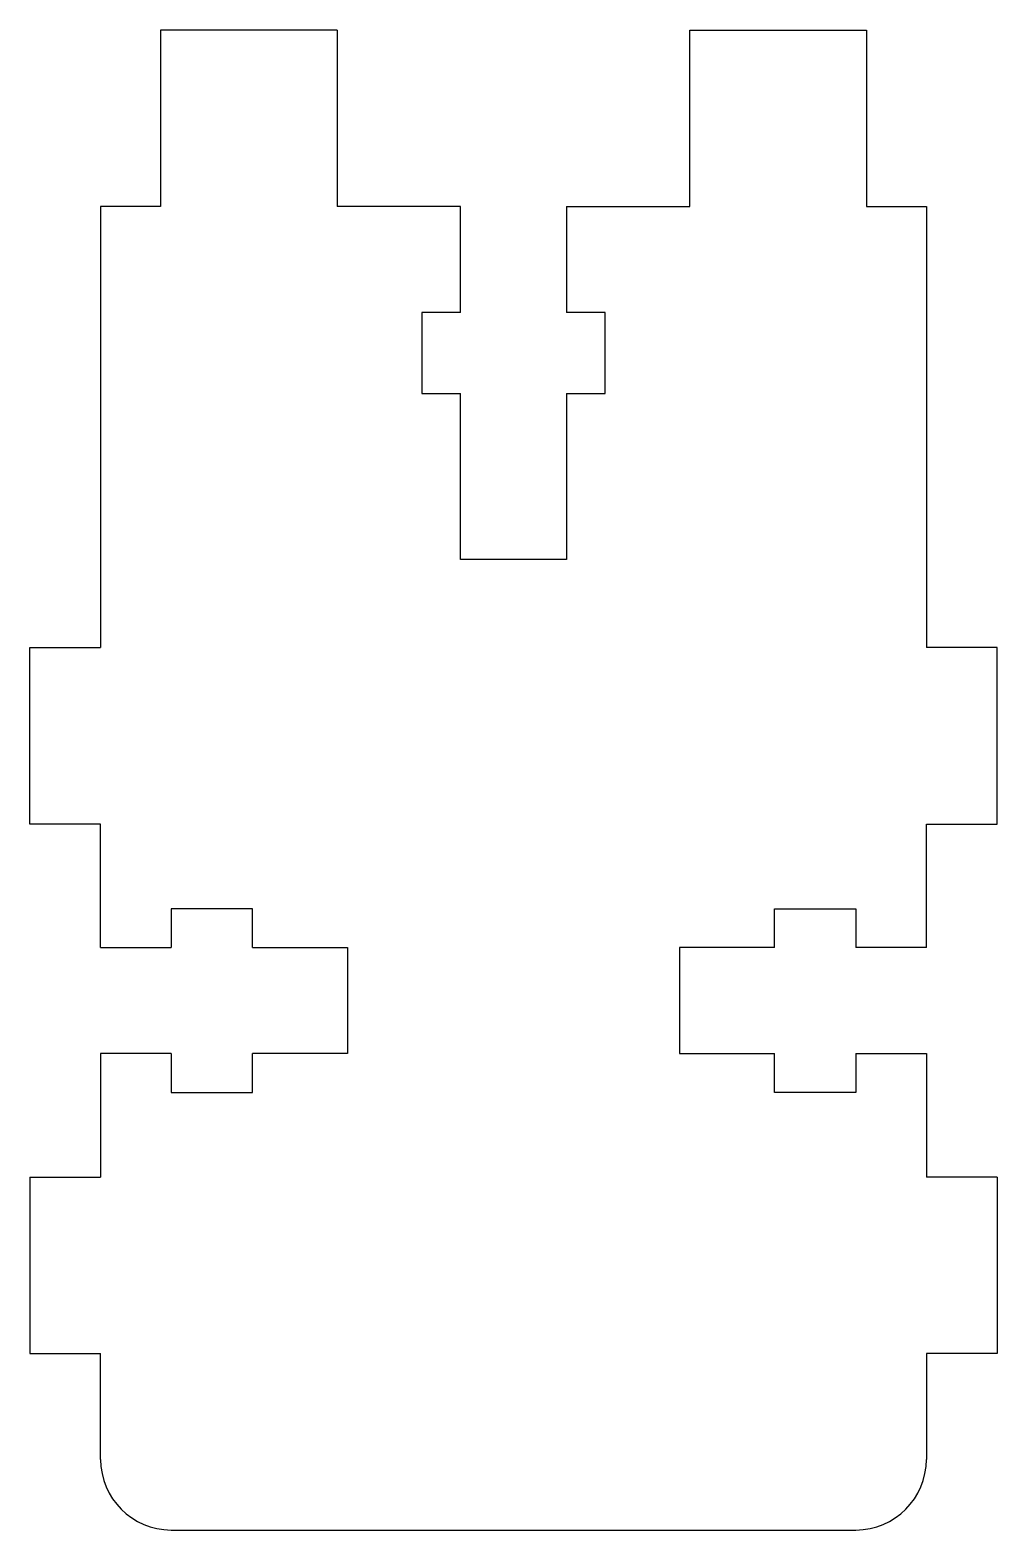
# Model space of a CAD drawing. Header units: millimetres. Extents: x -2 to 25.4, y 0 to 42.5.
import ezdxf

# ---------------------------------------------------------------- set-up
doc = ezdxf.new("R2010")
doc.units = ezdxf.units.MM

msp = doc.modelspace()

# ---------------------------------------------------------------- linework, layer by layer
at = {"color": 7, "linetype": 'Continuous', "lineweight": 25}
for p, q in [((6.7, 42.5), (1.7, 42.5)), ((1.7, 42.5), (1.7, 37.5)), ((6.7, 42.5), (6.7, 37.5)), ((16.7, 42.5), (21.7, 42.5)), ((16.7, 37.5), (16.7, 42.5)), ((21.7, 42.5), (21.7, 37.5)), ((1.7, 37.5), (0, 37.5)), ((0, 37.5), (0, 25)), ((10.2, 37.5), (6.7, 37.5)), ((10.2, 34.5), (10.2, 37.5)), ((13.2, 37.5), (16.7, 37.5)), ((13.2, 37.5), (13.2, 34.5)), ((21.7, 37.5), (23.4, 37.5)), ((23.4, 37.5), (23.4, 25)), ((9.1, 34.5), (9.1, 32.2)), ((10.2, 34.5), (9.1, 34.5)), ((14.3, 34.5), (13.2, 34.5)), ((14.3, 32.2), (14.3, 34.5)), ((9.1, 32.2), (10.2, 32.2)), ((10.2, 27.5), (10.2, 32.2)), ((13.2, 32.2), (14.3, 32.2)), ((13.2, 32.2), (13.2, 27.5)), ((13.2, 27.5), (10.2, 27.5)), ((-2, 25), (0, 25)), ((-2, 20), (-2, 25)), ((25.4, 25), (23.4, 25)), ((25.4, 20), (25.4, 25)), ((0, 20), (-2, 20)), ((0, 16.5), (0, 20)), ((23.4, 16.5), (23.4, 20)), ((23.4, 20), (25.4, 20)), ((2, 17.6), (2, 16.5)), ((4.3, 17.6), (2, 17.6)), ((4.3, 16.5), (4.3, 17.6)), ((19.1, 16.5), (19.1, 17.6)), ((19.1, 17.6), (21.4, 17.6)), ((21.4, 17.6), (21.4, 16.5)), ((0, 16.5), (2, 16.5)), ((4.3, 16.5), (7, 16.5)), ((7, 16.5), (7, 13.5)), ((16.4, 16.5), (16.4, 13.5)), ((19.1, 16.5), (16.4, 16.5)), ((23.4, 16.5), (21.4, 16.5)), ((2, 13.5), (0, 13.5)), ((0, 13.5), (0, 10)), ((2, 13.5), (2, 12.4)), ((7, 13.5), (4.3, 13.5)), ((4.3, 12.4), (4.3, 13.5)), ((16.4, 13.5), (19.1, 13.5)), ((19.1, 12.4), (19.1, 13.5)), ((21.4, 13.5), (23.4, 13.5)), ((21.4, 13.5), (21.4, 12.4)), ((23.4, 13.5), (23.4, 10)), ((2, 12.4), (4.3, 12.4)), ((21.4, 12.4), (19.1, 12.4)), ((-2, 10), (0, 10)), ((-2, 10), (-2, 5)), ((25.4, 10), (23.4, 10)), ((25.4, 10), (25.4, 5)), ((-2, 5), (0, 5)), ((0, 2), (0, 5)), ((23.4, 5), (23.4, 2)), ((25.4, 5), (23.4, 5)), ((2, 0), (21.4, 0))]:
    msp.add_line(p, q, dxfattribs=at)
for centre, start, end in [((2, 2), 180, 270), ((21.4, 2), 270, 0)]:
    msp.add_arc(centre, 2, start, end, dxfattribs=at)

doc.saveas('drawing.dxf')
